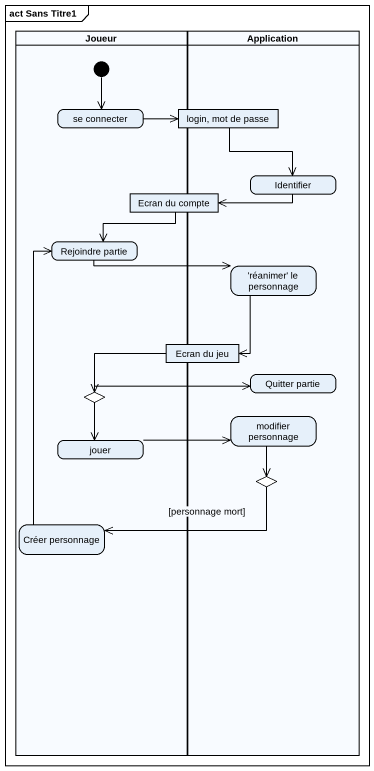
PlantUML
@startuml
mainframe act Sans Titre1
hide empty description
state Joueur <<partition>> {
  state "se connecter" as se_connecter
  state "Rejoindre partie" as Rejoindre_partie
  state choice1 <<choice>>
  state jouer
  state "Créer personnage" as Créer_personnage
  [*] --> se_connecter
}
state Application <<partition>> {
  state Identifier
  state "'réanimer' le personnage" as réanimer_le_personnage
  state "Quitter partie" as Quitter_partie
  state "modifier personnage" as modifier_personnage
  state choice2 <<choice>>
}
state "login, mot de passe" as login_mot_de_passe <<object>>
state "Ecran du compte" as Ecran_du_compte <<object>>
state "Ecran du jeu" as Ecran_du_jeu <<object>>
se_connecter -right-> login_mot_de_passe
login_mot_de_passe --> Identifier
Ecran_du_compte --> Rejoindre_partie
Identifier -left-> Ecran_du_compte
Rejoindre_partie -right-> réanimer_le_personnage
réanimer_le_personnage --> Ecran_du_jeu
Ecran_du_jeu -left-> choice1
choice1 -right-> Quitter_partie
choice1 --> jouer
modifier_personnage --> choice2
jouer -right-> modifier_personnage
choice2 -left-> Créer_personnage : [personnage mort]
Créer_personnage -up-> Rejoindre_partie
@enduml
